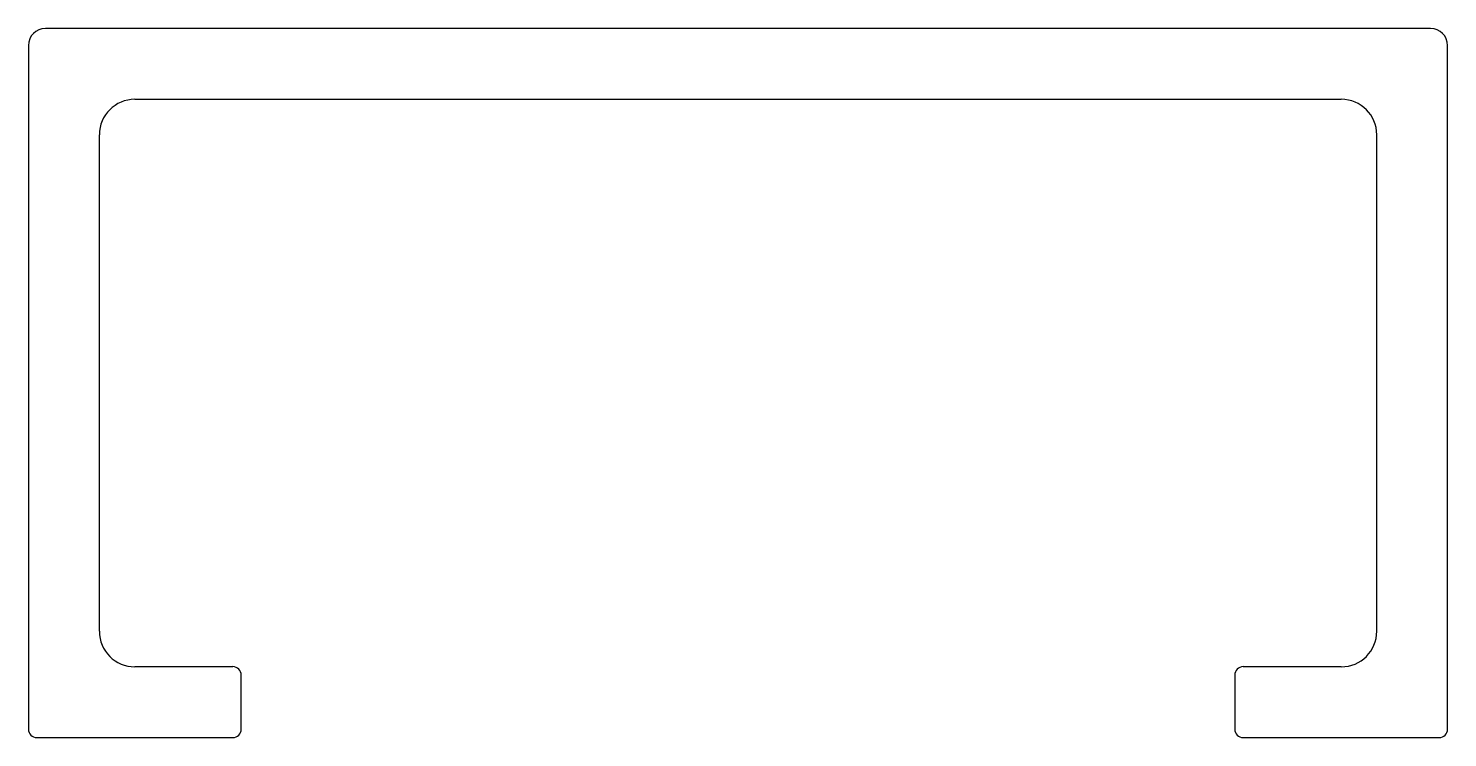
# Model space of a CAD drawing. Extents: x -52 to 75, y 15 to 79.
import ezdxf

# ---------------------------------------------------------------- set-up
doc = ezdxf.new("R2010")
doc.units = 0
doc.layers.get('0').update_dxf_attribs({"linetype": 'CONTINUOUS'})

msp = doc.modelspace()

# ---------------------------------------------------------------- linework, layer by layer
for p, q in [((73.53, 78.52), (-50.43, 78.52)), ((-51.95, 76.99), (-51.95, 15.78)), ((75.05, 15.78), (75.05, 76.99)), ((-42.42, 72.17), (65.53, 72.17)), ((-45.6, 24.54), (-45.6, 68.99)), ((68.7, 68.99), (68.7, 24.54)), ((-33.66, 21.37), (-42.42, 21.37)), ((-32.9, 15.78), (-32.9, 20.61)), ((56, 20.61), (56, 15.78)), ((65.53, 21.37), (56.76, 21.37)), ((-51.19, 15.02), (-33.66, 15.02)), ((56.76, 15.02), (74.29, 15.02))]:
    msp.add_line(p, q)
for centre, radius, start, end in [((-50.43, 76.99), 1.52, 90, 180), ((73.53, 76.99), 1.52, 360, 90), ((-42.42, 68.99), 3.18, 90, 180), ((65.53, 68.99), 3.18, 0, 90), ((-42.42, 24.54), 3.18, 180, 270), ((65.53, 24.54), 3.18, 270, 360), ((-33.66, 20.61), 0.762, 0, 90), ((56.76, 20.61), 0.762, 90, 180), ((-51.19, 15.78), 0.762, 180, 270), ((-33.66, 15.78), 0.762, 270, 0), ((56.76, 15.78), 0.762, 180, 270), ((74.29, 15.78), 0.762, 270, 360)]:
    msp.add_arc(centre, radius, start, end)

doc.saveas('drawing.dxf')
